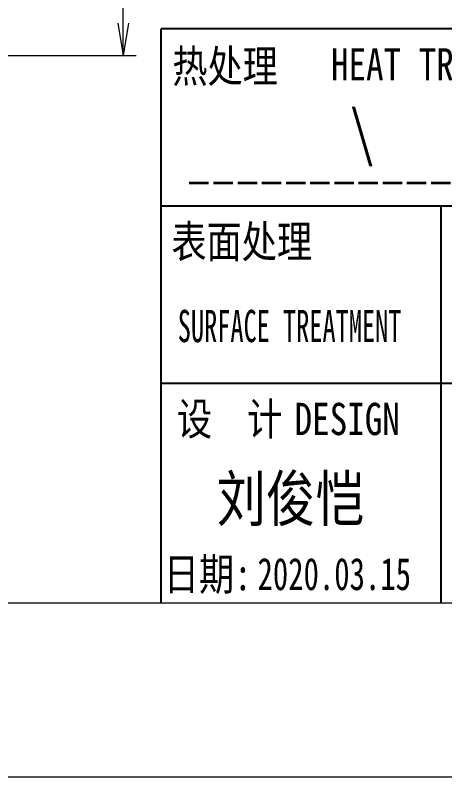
# Model space of a CAD drawing. Header units: millimetres. Extents: x 1333 to 359964, y -52803 to -5704.
# Drawn here: x 166045.1 to 166078.4, y -34570.4 to -34511.3 of the extents above; entities that cross this region are included whole.
import ezdxf
from ezdxf.enums import TextEntityAlignment as Align

# ---------------------------------------------------------------- set-up
doc = ezdxf.new("R2010")
doc.units = ezdxf.units.MM
doc.header["$LTSCALE"] = 0.5
doc.linetypes.add('AM_ISO02W050x2', pattern=[3.75, 3, -0.75])
doc.layers.add('图\\M+19E79\\M+195B6\\M+18E9A', color=7, linetype='Continuous')
for name, color, linetype, lineweight in [('图框', 7, 'Continuous', 18), ('标注线', 3, 'Continuous', 18), ('热处理', 7, 'Continuous', 20), ('粗虚线', 6, 'AM_ISO02W050x2', 35)]:
    doc.layers.add(name, color=color, linetype=linetype, lineweight=lineweight)
doc.layers.add('打印-禁用', color=7, linetype='Continuous', lineweight=15, plot=False)
doc.styles.add('DIM', font='romans.shx', dxfattribs={"width": 0.8, "bigfont": 'bigfont.shx'})
doc.styles.add('国标', font='simfang.ttf', dxfattribs={"width": 0.8})
doc.dimstyles.new('DEH 1-1$0', dxfattribs={"dimtxt": 3.5, "dimasz": 2.5, "dimexe": 1, "dimexo": 0.625, "dimgap": 1.2, "dimtad": 1, "dimzin": 9, "dimdsep": 46, "dimtxsty": 'DIM', "dimblk": 'OPEN', "dimcen": 0, "dimclrd": 8, "dimclre": 8, "dimclrt": 2, "dimazin": 2, "dimtfac": 0.5, "dimtmove": 0, "dimatfit": 3, "dimldrblk": 'OPEN', "dimfxl": 0, "dimtolj": 2, "dimlwd": 18, "dimlwe": 18, "dimarcsym": 0})

# ---------------------------------------------------------------- blocks, each defined once
blk = doc.blocks.new('GZDEH零件A3图框V01版')
at = {"layer": '图\\M+19E79\\M+195B6\\M+18E9A', "color": 7}
blk.add_line((3272.49, -1788.461), (3092.49, -1788.461), dxfattribs=at)
at = {"layer": '图\\M+19E79\\M+195B6\\M+18E9A', "color": 9}
for p, q in [((3272.49, -1788.461), (3092.49, -1788.461)), ((3181.99, -1802.211), (3092.49, -1802.211)), ((3114.17, -1802.211), (3114.17, -1815.961)), ((3181.99, -1815.961), (3092.49, -1815.961)), ((3114.17, -1815.961), (3114.17, -1832.961)), ((3114.17, -1815.961), (3114.17, -1832.961))]:
    blk.add_line(p, q, dxfattribs=at)
at = {"layer": '图\\M+19E79\\M+195B6\\M+18E9A', "color": 9, "linetype": 'Continuous'}
blk.add_line((3092.49, -1832.961), (3092.49, -1788.461), dxfattribs=at)
at = {"layer": '图框', "linetype": 'Continuous'}
blk.add_line((2882.49, -1832.961), (3272.49, -1832.961), dxfattribs=at)
at = {"layer": '打印-禁用', "linetype": 'Continuous'}
blk.add_line((2857.49, -1846.461), (3277.49, -1846.461), dxfattribs=at)
at = {"layer": '图\\M+19E79\\M+195B6\\M+18E9A', "color": 9, "style": '国标'}
for s, width, p in [('热处理', 0.8, (3093.349, -1792.606)), ('表面处理', 0.8, (3093.275, -1806.208)), ('SURFACE TREATMENT', 0.6, (3093.768, -1812.752)), (' DESIGN', 0.8, (3101.469, -1819.96))]:
    blk.add_text(s, height=2.5, dxfattribs=dict(at, width=width)).set_placement(p)
at = {"layer": '图\\M+19E79\\M+195B6\\M+18E9A', "color": 9, "style": '国标', "width": 0.8}
for s, p in [('HEAT TREAT', (3112.454, -1792.456)), ('设  计', (3097.793, -1819.96)), ('日期:', (3096.088, -1831.999))]:
    blk.add_text(s, height=2.5, dxfattribs=at).set_placement(p, align=Align.CENTER)
blk = doc.blocks.new('DEH A3')
at = {"layer": '图框'}
blk.add_blockref('GZDEH零件A3图框V01版', (-2857.49, 1846.461), dxfattribs=at)
blk = doc.blocks.new('_Open')
at = {"color": 0, "linetype": 'ByBlock', "lineweight": -2}
for p, q in [((-1, 0.167), (0, 0)), ((-1, -0.167), (0, 0)), ((0, 0), (-1, 0))]:
    blk.add_line(p, q, dxfattribs=at)
blk = doc.blocks.new('*D426')
at = {"layer": 'Defpoints', "color": 0, "transparency": 16777216}
for p in [(166039.845, -34464.469), (166053.484, -34464.469), (166043.848, -34514.469)]:
    blk.add_point(p, dxfattribs=at)
at = {"layer": '标注线', "color": 8, "lineweight": 18, "transparency": 16777216}
for p, q in [((166040.47, -34464.469), (166054.484, -34464.469)), ((166053.484, -34511.969), (166053.484, -34466.969)), ((166044.473, -34514.469), (166054.484, -34514.469))]:
    blk.add_line(p, q, dxfattribs=at)
at = {"layer": '标注线', "color": 8, "lineweight": 18, "transparency": 16777216, "xscale": 2.5, "yscale": 2.5, "zscale": 2.5}
for p, rotation in [((166053.484, -34464.469), 90), ((166053.484, -34514.469), 270)]:
    blk.add_blockref('_Open', p, dxfattribs=dict(at, rotation=rotation))
at = {"layer": '标注线', "color": 2, "transparency": 16777216, "insert": (166050.534, -34489.469), "char_height": 3.5, "attachment_point": 5, "rotation": 90, "style": 'DIM'}
blk.add_mtext('\\A2;50', dxfattribs=at)

msp = doc.modelspace()

# ---------------------------------------------------------------- linework, layer by layer
at = {"layer": '标注线'}
msp.add_line((160574.502, -34570.402), (179981.94, -34570.402), dxfattribs=at)
at = {"layer": '粗虚线'}
msp.add_line((166058.608, -34524.33), (166086.469, -34524.33), dxfattribs=at)

# ---------------------------------------------------------------- block references
at = {"layer": '图框'}
msp.add_blockref('DEH A3', (165821.433, -34570.402), dxfattribs=at)

# ---------------------------------------------------------------- texts
at = {"layer": '图\\M+19E79\\M+195B6\\M+18E9A', "color": 3, "style": '国标'}
for s, height, width, p in [('刘俊恺', 3.5, 0.8, (166060.732, -34550.585)), ('2020.03.15', 2.5, 0.7, (166063.896, -34555.922))]:
    msp.add_text(s, height=height, dxfattribs=dict(at, width=width)).set_placement(p)
at = {"layer": '热处理', "color": 3, "style": '国标', "width": 0.8}
msp.add_text('\\', height=3.5, dxfattribs=at).set_placement((166072.013, -34522.206), align=Align.CENTER)

# ---------------------------------------------------------------- dimensions: what is measured, and where the dimension line sits
at = {"layer": '标注线'}
dim = msp.add_linear_dim(base=(166053.484, -34464.469), p1=(166043.848, -34514.469), p2=(166039.845, -34464.469), angle=90, dimstyle='DEH 1-1$0', dxfattribs=at)
dim.commit()
dim.dimension.update_dxf_attribs({"geometry": '*D426', "text_midpoint": (166050.534, -34489.469)})

doc.saveas('drawing.dxf')
